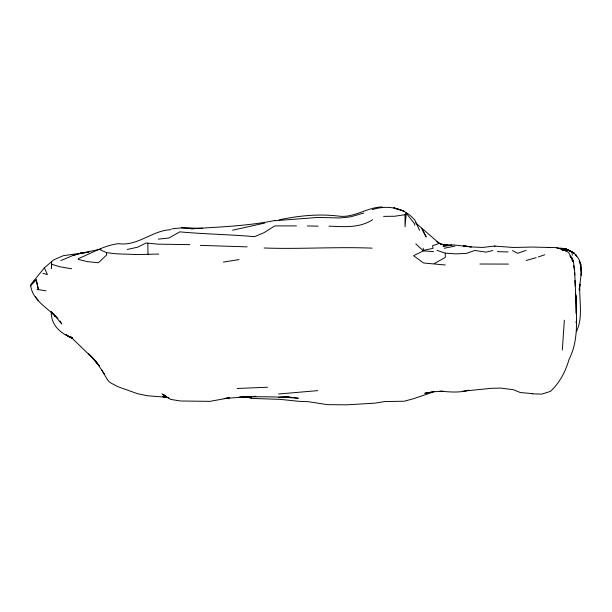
<?xml version="1.0" encoding="UTF-8"?>
<svg xmlns="http://www.w3.org/2000/svg" width="612" height="612" viewBox="0 0 612 612"><rect width="100%" height="100%" fill="white"/><g stroke="black" fill="none" stroke-linecap="round" stroke-linejoin="round"><path stroke-width="0.92" d="M60.03 320.971L61.812 324.023L54.606 315.44L55.501 316.335L55.088 315.914C45.885 306.933 31.725 299.038 30.623 284.794L44.37 267.834L53.604 259.947L63.288 255.678L88.809 252.144M564.341 320.198L562.329 349.995M51.622 264.262L51.408 268.377L51.576 261.446L51.622 264.262L59.991 266.809L71.627 268.76M406.23 213.167L405.067 226.769L405.022 214.736L406.23 213.167L414.339 223.487L414.867 225.262M579.25 289.377L579.962 284.175C578.745 299.934 583.58 316.656 576.435 331.475M579.189 290.157L581.4 272.088L580.046 262.678M576.16 322.685L576.626 320.29L576.213 322.065M576.267 322.134L576.626 320.29M423.267 248.204L423.351 250.905L413.536 255.709L423.519 262.992L445.314 264.996M30.6 285.865L36.207 279.722L38.403 289.644L46.076 290.807M171.077 229.584L170.22 229.722C151.845 230.785 137.516 246.384 118.651 243.668C104.162 245.205 91.609 253.322 78.267 258.601M434.367 263.535L445.307 257.392L445.215 253.154L436.983 250.346M363.803 213.053L350.508 216.862L339.721 217.987L318.179 217.421L275.171 220.695M60.795 260.59L73.073 255.449L82.788 252.649L73.073 255.449M372.639 219.739C359.083 228.352 344.151 226.654 328.981 226.172M525.983 250.392L517.66 253.284L512.473 250.583M538.315 256.941L544.741 254.783M536.211 257.637L526.159 260.498M264.751 223.059L232.537 230.219M492.775 250.522L486.18 252.144L474.751 250.461L466.497 253.36L456.101 253.888L445.215 253.154M127.273 249.474L137.685 247.164L146.184 242.987L158.041 244.157L189.865 244.632M372.257 209.664C386.715 204.852 403.637 207.346 413.995 219.218L414.921 220.19L419.541 230.319M100.827 249.183L80.593 253.269L85.106 252.687M423.68 250.3L433.028 248.373L432.577 245.672L439.37 243.415C431.406 236.492 423.55 229.783 415.716 222.906M468.677 390.181C459.229 393.026 449.399 391.932 439.791 391.129M444.327 248.227L454.991 246.1M275.614 220.374C247.829 226.012 219.486 226.975 191.273 228.773L194.058 228.658M556.79 248.189C572.924 247.034 583.687 258.998 581.216 275.232L580.352 263.359L580.788 264.46L579.067 261.156M223.411 262.097L239.078 259.565M279.21 219.807C299.123 215.661 319.257 213.596 339.507 216.22C354.891 217.757 367.384 207.078 382.408 206.971M405.022 214.736L394.533 216.258L383.594 216.38M33.377 281.26L34.945 281.046M224.214 398.473L229.362 397.808L209.916 401.365L180.54 400.998L170.656 399.399L161.951 393.768M86.912 252.458L88.717 252.228M224.29 398.504L246.261 396.89M573.681 265.654L574.676 271.3L573.536 262.066L568.755 252.748L566.345 250.997L556.744 247.63L531.706 247.064L513.529 247.485L494.527 246.078L482.631 247.432L472.365 246.988L463.284 245.81L471.217 246.95L453.461 244.877L442.973 246.131L451.786 245.267M158.347 239.131L168.912 238.022L179.775 231.849C204.645 234.174 229.607 234.442 254.493 236.683L263.986 232.698L274.788 225.912L296.46 225.897M171.941 228.85L181.542 227.855L202.388 228.33L195.909 228.59M462.442 391.252L491.107 388.322L500.654 388.084L513.414 389.699L520.322 392.544L532.517 393.615M547.656 247.546L549.4 247.401M278.544 394.006L317.735 390.632M443.126 391.167L433.441 391.787L424.766 393.256L434.13 391.688L413.819 398.634L404.096 401.243L384.879 401.541L374.842 403.17L346.384 404.846L327.29 404.631L308.303 401.709L298.832 401.319L280.036 399.353L251.846 398.42L246.414 396.974M249.78 396.668L255.946 396.285M267.498 387.243L237.142 388.475M245.404 396.882L239.269 397.188C258.96 396.469 278.743 396.599 298.327 398.274L293.026 397.509M508.48 264.086L479.915 264.009M99.266 249.283L106.542 252.68L116.433 253.827L137.264 254.554L158.776 254.049M562.673 248.946L565.519 248.939L568.013 249.742L566.169 249.627M307.3 225.958L318.133 226.149M372.065 248.143C336.072 246.674 300.071 249.291 264.093 247.998M497.411 251.654L508.113 251.93M532.042 393.837L541.903 394.105L550.364 391.412C559.651 382.852 565.587 371.568 568.992 359.519C579.25 339.484 576.198 317.047 575.861 295.474L576.045 313.451M248.885 396.737L250.637 396.79L248.74 396.698M200.277 245.381L247.133 246.858M181.542 227.855L191.824 228.414M494.527 246.078L495.085 246.116M433.617 251.639L423.351 250.905L415.808 243.821M451.748 245.114L440.235 244.15L447.38 245.167M244.869 396.859L251.425 397.746L247.087 396.844M447.204 245.152L441.627 244.372L436.884 241.771M288.604 396.874L291.258 397.257M561.518 249.543L563.69 249.971L561.105 248.962L562.505 250.132M37.08 289.384L38.403 289.644L36.207 279.722M168.851 397.892L162.677 396.607L166.219 397.211L147.201 395.734L137.585 393.707L118.047 386.753L111.545 383.357L109.013 381.643L106.916 378.889L101.86 370.229L95.357 360.889L99.526 366.022L92.267 357.745L70.242 336.401L72.69 338.252M78.137 259.297L87.026 261.599L98.394 262.755L106.61 255.005L106.542 252.68M393.921 207.919L404.027 211.132L393.998 207.981M42.871 273.327L47.415 274.597L44.37 267.834M164.919 395.451L162.41 394.426L165.745 396.018M567.829 250.101L565.412 248.946L574.454 253.269L565.519 248.939L571.96 252.045L572.319 255.319M569.443 250.866L571.86 252.022M72.568 338.459L65.981 334.779L72.706 338.474C60.94 333.494 51.102 325.921 51.24 311.898M570.33 256.397L572.327 258.333M570.384 256.658L572.388 258.662L573.536 262.066L571.776 259.802M55.998 316.389L58.018 318.408M569.864 255.992L572.388 258.662L572.847 260.957M92.267 357.745L97.499 363.704M35.343 296.598L38.066 300.324M53.841 314.323L55.294 316.45L51.286 311.684L53.397 314.43M103.596 373.006L104.583 374.521L101.86 370.229M421.767 228.697L426.159 236.951L422.884 230.495M575.594 294.112L576.037 302.328L574.691 272.294L574.79 275.017M574.997 280.457L575.211 285.911M147.798 243.347L148.02 254.317M288.237 396.806L278.422 397.418L288.237 396.806M564.165 249.979L561.632 249.543L566.345 250.997L564.165 249.979M96.52 361.891L88.472 353.667L96.52 361.891M576.504 256.176L575.617 254.546L576.481 256.198"/></g></svg>
